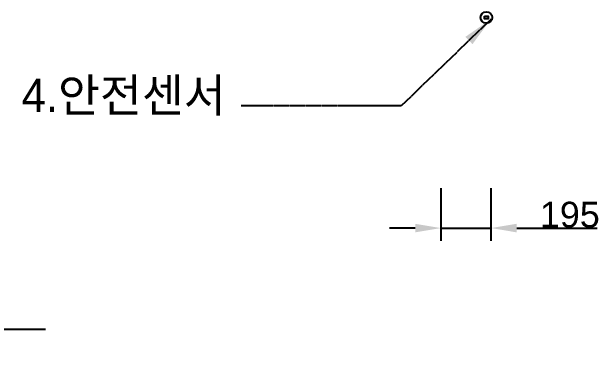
# Model space of a CAD drawing. Header units: millimetres. Extents: x -5505 to 394412, y -8522 to 584759.
# Drawn here: x 262624 to 264906, y 359255 to 360622 of the extents above; entities that cross this region are included whole.
import ezdxf
from ezdxf.enums import TextEntityAlignment as Align

# ---------------------------------------------------------------- set-up
doc = ezdxf.new("R2010")
doc.units = ezdxf.units.MM
doc.linetypes.add('CEN', pattern=[62, 60, -1, 0, -1])
doc.layers.add('3', color=3, linetype='Continuous')
doc.layers.add('지시선', color=1, linetype='CEN', lineweight=20)
doc.layers.add('지시선문자', color=40, linetype='Continuous', lineweight=20)
doc.styles.get("Standard").update_dxf_attribs({"font": 'arial.ttf'})
doc.styles.add('굴림', font='')
doc.styles.add('돋움', font='')
doc.styles.get('굴림').set_extended_font_data('Gulim')
doc.styles.get('돋움').set_extended_font_data('Dotum')
doc.dimstyles.new('ISO-25', dxfattribs={"dimtxt": 2.5, "dimasz": 2.5, "dimexe": 1.25, "dimexo": 0.625, "dimtad": 1, "dimtxsty": 'Standard', "dimcen": 2.5, "dimadec": 0, "dimazin": 0, "dimtfac": 1, "dimtmove": 0, "dimatfit": 3, "dimfxl": 0, "dimarcsym": 0})
doc.dimstyles.new('양쪽화살표지름', dxfattribs={"dimtxt": 3.5, "dimasz": 3.5, "dimexe": 2, "dimexo": 1.5, "dimgap": 0.8, "dimtad": 1, "dimdsep": 46, "dimtxsty": 'Standard', "dimcen": 0, "dimclrd": 1, "dimclre": 1, "dimclrt": 2, "dimazin": 2, "dimtfac": 1, "dimtmove": 0, "dimatfit": 1, "dimfxl": 0, "dimlwd": 25, "dimlwe": 25, "dimarcsym": 0})

# ---------------------------------------------------------------- blocks, each defined once
blk = doc.blocks.new('text side')
blk.add_line((1342.3, 0), (0, 0))
blk.add_circle((131.1, 0), 131.1)
at = {"layer": '3', "style": '굴림'}
blk.add_text('단  면  도 ', height=110, dxfattribs=at).set_placement((376.2, 43.2))
for s, height, p in [('1', 64.2, (121.8, 50.9)), ('SPD', 64.17, (126.3, -58.1))]:
    blk.add_text(s, height=height, dxfattribs=at).set_placement(p, align=Align.MIDDLE_CENTER)
blk = doc.blocks.new('photo_sensor')
blk.add_lwpolyline([(-14, 5.2), (0, 5.2), (0, -5.2), (-14, -5.2)], close=True)
at = {"color": 1}
blk.add_circle((-7, 0), 22.4, dxfattribs=at)
blk = doc.blocks.new('*D196')
at = {"color": 161, "lineweight": -2, "transparency": 16777216}
for p, q in [((-195, -50), (-195, -255.2)), ((0, -50), (0, -255.2)), ((-295, -205.2), (-395, -205.2)), ((-195, -205.2), (0, -205.2)), ((100, -205.2), (413.5, -205.2))]:
    blk.add_line(p, q, dxfattribs=at)
at = {"color": 161, "transparency": 16777216}
for points in [[(-295, -188.5), (-295, -221.9), (-195, -205.2)], [(100, -188.5), (100, -221.9), (0, -205.2)]]:
    blk.add_solid(points, dxfattribs=at)
at = {"color": 6, "transparency": 16777216, "insert": (306.8, -153.5), "char_height": 100, "attachment_point": 5}
blk.add_mtext('195', dxfattribs=at)
blk = doc.blocks.new('지시선_photosensor')
at = {"layer": '지시선문자', "insert": (-1033.6, -226), "char_height": 130, "attachment_point": 3, "style": '돋움'}
blk.add_mtext('4.안전센서', dxfattribs=at)
at = {"layer": '지시선', "annotation_type": 0, "has_hookline": 1, "hookline_direction": 1, "text_width": 852.7}
blk.add_leader([(-0.9, 5.3), (-350.3, -332.4), (-973.6, -332.4)], dimstyle='양쪽화살표지름', override={"dimasz": 120, "dimgap": 0.8, "dimtad": 0}, dxfattribs=at)
blk = doc.blocks.new('c3dim195')
dim = blk.add_linear_dim(base=(0, -205.2), p1=(-195, 0), p2=(0, 0), text='195', dimstyle='ISO-25', override={"dimtxt": 100, "dimasz": 100, "dimexe": 50, "dimexo": 50, "dimdec": 0, "dimclrd": 161, "dimclre": 161, "dimclrt": 6})
dim.commit()
dim.dimension.update_dxf_attribs({"geometry": '*D196', "text_midpoint": (306.8, -205.2), "dimtype": 128})

msp = doc.modelspace()

# ---------------------------------------------------------------- block references
for name, p in [('photo_sensor', (264477.914, 360599.924)), ('지시선_photosensor', (264490.253, 360588.545)), ('c3dim195', (264488.914, 359985.986)), ('text side', (261412.543, 359385.986))]:
    msp.add_blockref(name, p)

doc.saveas('drawing.dxf')
